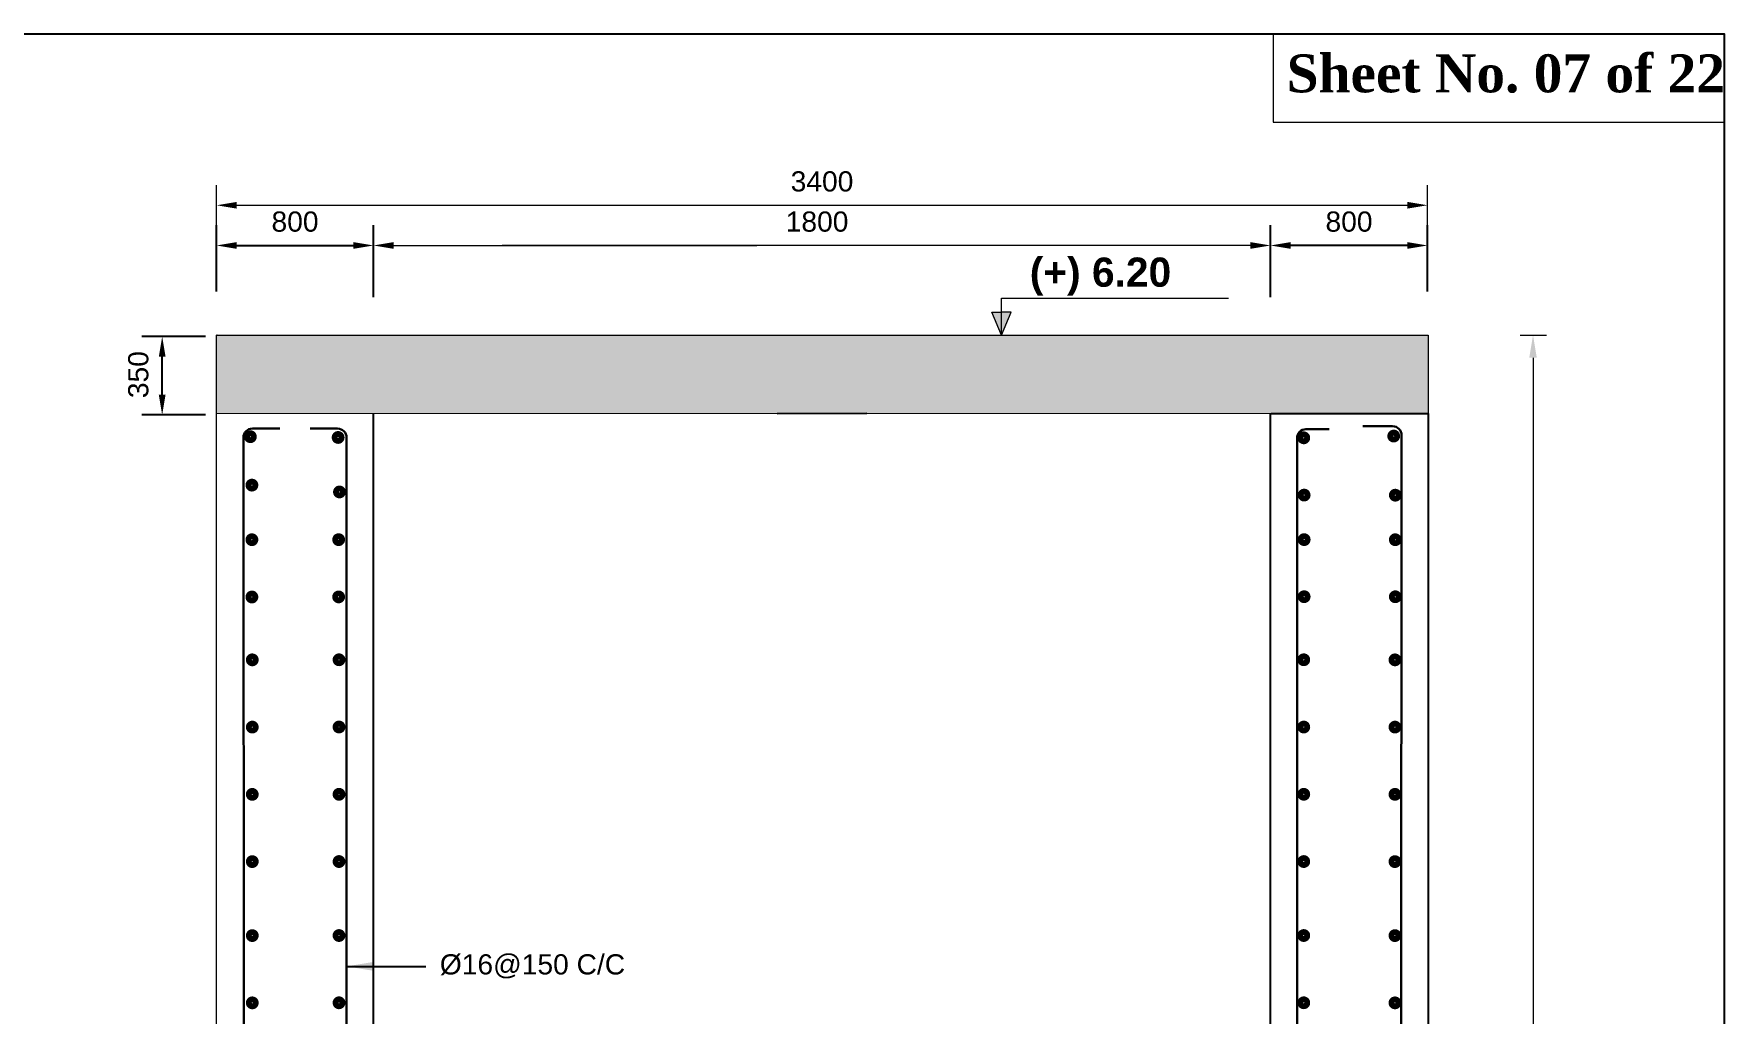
# Model space of a CAD drawing. Extents: x -426260 to 2055400, y -4304674 to -305611.
# Drawn here: x 404608 to 412146, y -1901464 to -1897091 of the extents above; entities that cross this region are included whole.
import ezdxf

# ---------------------------------------------------------------- set-up
doc = ezdxf.new("R2010")
doc.units = 0
doc.header["$LTSCALE"] = 300
doc.header["$MEASUREMENT"] = 0
doc.header["$PDMODE"] = 3
doc.layers.get('DEFPOINTS').update_dxf_attribs({"linetype": 'CONTINUOUS'})
doc.layers.add('Dim', color=7, linetype='CONTINUOUS', lineweight=9)
doc.layers.add('ROD', color=1, linetype='CONTINUOUS', lineweight=30)
doc.layers.add('LINE', color=7, linetype='CONTINUOUS')
doc.layers.add('TXT', color=7, linetype='CONTINUOUS')
doc.styles.add('Arial', font='arial.ttf')
doc.styles.add('DIM', font='isocp3.shx')
doc.dimstyles.new('dim_60', dxfattribs={"dimtxt": 120, "dimasz": 120, "dimexe": 60, "dimexo": 60, "dimgap": 50, "dimtad": 1, "dimdec": 0, "dimzin": 0, "dimdsep": 46, "dimtxsty": 'DIM', "dimcen": 0.09, "dimclrd": 5, "dimclre": 5, "dimclrt": 7, "dimadec": 0, "dimazin": 0, "dimtfac": 1, "dimtdec": 0, "dimtmove": 0, "dimatfit": 3, "dimfxl": 1, "dimtolj": 1, "dimtzin": 0, "dimarcsym": 0})

# ---------------------------------------------------------------- blocks, each defined once
blk = doc.blocks.new('*D543')
at = {"layer": 'DEFPOINTS', "color": 0, "transparency": 16777216}
for p in [(405180.2, -1898440.9), (405433.8, -1898440.9), (405433.8, -1898790.9)]:
    blk.add_point(p, dxfattribs=at)
at = {"layer": 'Dim', "color": 5, "lineweight": -2, "transparency": 16777216}
for p, q in [((405373.8, -1898440.9), (405090.2, -1898440.9)), ((405180.2, -1898700.9), (405180.2, -1898530.9)), ((405373.8, -1898790.9), (405090.2, -1898790.9))]:
    blk.add_line(p, q, dxfattribs=at)
at = {"layer": 'Dim', "color": 5, "transparency": 16777216}
for points in [[(405165.2, -1898530.9), (405195.2, -1898530.9), (405180.2, -1898440.9)], [(405165.2, -1898700.9), (405195.2, -1898700.9), (405180.2, -1898790.9)]]:
    blk.add_solid(points, dxfattribs=at)
at = {"layer": 'Dim', "color": 7, "transparency": 16777216, "insert": (405074.2, -1898611.1), "char_height": 90, "attachment_point": 5, "rotation": 90, "style": 'Arial'}
blk.add_mtext('\\A1;350', dxfattribs=at)
blk = doc.blocks.new('*D544')
at = {"layer": 'DEFPOINTS', "color": 0, "transparency": 16777216}
for p in [(406122.6, -1898035.1), (405422.6, -1898300.6), (406122.6, -1898325.7)]:
    blk.add_point(p, dxfattribs=at)
at = {"layer": 'Dim', "color": 5, "lineweight": -2, "transparency": 16777216}
for p, q in [((405422.6, -1898240.6), (405422.6, -1897945.1)), ((406122.6, -1898265.7), (406122.6, -1897945.1)), ((405512.6, -1898035.1), (406032.6, -1898035.1))]:
    blk.add_line(p, q, dxfattribs=at)
at = {"layer": 'Dim', "color": 5, "transparency": 16777216}
for points in [[(405512.6, -1898020.1), (405512.6, -1898050.1), (405422.6, -1898035.1)], [(406032.6, -1898020.1), (406032.6, -1898050.1), (406122.6, -1898035.1)]]:
    blk.add_solid(points, dxfattribs=at)
at = {"layer": 'Dim', "color": 7, "transparency": 16777216, "insert": (405772.6, -1897929.1), "char_height": 90, "attachment_point": 5, "style": 'Arial'}
blk.add_mtext('\\A1;800', dxfattribs=at)
blk = doc.blocks.new('*D545')
at = {"layer": 'DEFPOINTS', "color": 0, "transparency": 16777216}
for p in [(410122.6, -1898035.1), (410122.6, -1898325.7), (410822.6, -1898300.6)]:
    blk.add_point(p, dxfattribs=at)
at = {"layer": 'Dim', "color": 5, "lineweight": -2, "transparency": 16777216}
for p, q in [((410122.6, -1898265.7), (410122.6, -1897945.1)), ((410822.6, -1898240.6), (410822.6, -1897945.1)), ((410732.6, -1898035.1), (410212.6, -1898035.1))]:
    blk.add_line(p, q, dxfattribs=at)
at = {"layer": 'Dim', "color": 5, "transparency": 16777216}
for points in [[(410212.6, -1898020.1), (410212.6, -1898050.1), (410122.6, -1898035.1)], [(410732.6, -1898020.1), (410732.6, -1898050.1), (410822.6, -1898035.1)]]:
    blk.add_solid(points, dxfattribs=at)
at = {"layer": 'Dim', "color": 7, "transparency": 16777216, "insert": (410472.6, -1897929.1), "char_height": 90, "attachment_point": 5, "style": 'Arial'}
blk.add_mtext('\\A1;800', dxfattribs=at)

msp = doc.modelspace()

# ---------------------------------------------------------------- hatches: boundary and pattern name
at = {"layer": 'Dim', "ltscale": 500}
h = msp.add_hatch(color=8, dxfattribs=at)
h.dxf.hatch_style = 1
h.paths.add_polyline_path([(408966.5, -1898332), (408923, -1898332), (408879.6, -1898332), (408923, -1898435.6)])
at = {"layer": 'Dim'}
h = msp.add_hatch(dxfattribs=at)
h.set_pattern_fill('AR-CONC', color=8, scale=30)
h.set_pattern_definition([(50, (-19088.08, -1921263.58), (215.178055, -18.82564), [22.5, -247.5]), (355, (-19088.08, -1921263.58), (-41.6254, 225.65764), [18, -198]), (100.451444, (-19070.15, -1921265.15), (173.55265, 206.832), [19.12206, -210.34263]), (46.1842, (-19088.08, -1921203.58), (320.1724, -49.65578), [33.75, -371.25]), (96.635635, (-19061.4, -1921207.72), (280.39858, 292.23558), [28.6831, -315.51413]), (351.18416, (-19088.08, -1921203.6), (280.39858, 292.23558), [27, -297]), (21, (-19058.08, -1921218.58), (179.072116, -120.78567), [22.5, -247.5]), (326, (-19058.08, -1921218.58), (72.9946, 217.54501), [18, -198]), (71.451445, (-19043.16, -1921228.65), (252.06671, 96.75935), [19.12206, -210.34263]), (37.5, (-19088.08, -1921263.58), (3.647957, 99.868156), [0, -195.6, 0, -201, 0, -198.75]), (7.5, (-19088.08, -1921263.58), (78.92086, 118.323514), [0, -114.6, 0, -191.1, 0, -75.75]), (327.5, (-19154.98, -1921263.58), (160.146731, -6.766462), [0, -75, 0, -234, 0, -310.5]), (317.5, (-19184.98, -1921263.58), (174.95585, 30.031495), [0, -97.5, 0, -155.4, 0, -220.5])])
h.paths.add_polyline_path([(410825.5, -1898785.1), (410825.5, -1898435.6), (405422.6, -1898435.6), (405422.6, -1898785.5)])

# ---------------------------------------------------------------- linework, layer by layer
at = {"layer": 'Dim', "color": 5}
for p, q in [((405422.6, -1898050.7), (405422.6, -1897765.7)), ((410822.6, -1898050.7), (410822.6, -1897765.7)), ((405512.6, -1897855.7), (410732.6, -1897855.7)), ((406122.6, -1898205.7), (406122.6, -1897945.1)), ((410122.6, -1898205.7), (410122.6, -1897945.1)), ((406212.6, -1898035.1), (407832.6, -1898035.1)), ((410032.6, -1898035.1), (406696.4, -1898035.1))]:
    msp.add_line(p, q, dxfattribs=at)
at = {"layer": 'Dim', "ltscale": 50}
for p, q in [((408923, -1898435.6), (408923, -1898269.9)), ((408923, -1898269.9), (409935, -1898269.9))]:
    msp.add_line(p, q, dxfattribs=at)
at = {"layer": 'Dim'}
for p, q in [((405424.9, -1898435.6), (405422.6, -1898435.6)), ((410823.2, -1898435.6), (410825.5, -1898435.6))]:
    msp.add_line(p, q, dxfattribs=at)
at = {"layer": 'Dim', "color": 5, "ltscale": 500}
for p, q in [((411235.5, -1898435.6), (411353.2, -1898435.6)), ((411293.2, -1898535.6), (411293.2, -1904735.9))]:
    msp.add_line(p, q, dxfattribs=at)
at = {"layer": 'Dim', "ltscale": 500}
for points in [[(408923, -1898435.6), (408879.6, -1898332), (408923, -1898332)], [(408923, -1898435.6), (408966.5, -1898332), (408923, -1898332)]]:
    msp.add_lwpolyline(points, dxfattribs=at)
at = {"layer": 'Dim', "color": 7}
msp.add_lwpolyline([(405422.6, -1898435.6), (410825.5, -1898435.6), (410825.5, -1898785.1), (405422.6, -1898785.5)], close=True, dxfattribs=at)
at = {"layer": 'Dim', "color": 5}
for points in [[(405512.6, -1897840.7), (405512.6, -1897870.7), (405422.6, -1897855.7)], [(410732.6, -1897840.7), (410732.6, -1897870.7), (410822.6, -1897855.7)], [(406212.6, -1898020.1), (406212.6, -1898050.1), (406122.6, -1898035.1)], [(410032.6, -1898020.1), (410032.6, -1898050.1), (410122.6, -1898035.1)]]:
    msp.add_solid(points, dxfattribs=at)
at = {"layer": 'Dim', "color": 5, "ltscale": 500}
msp.add_solid([(411276.5, -1898535.6), (411309.9, -1898535.6), (411293.2, -1898435.6)], dxfattribs=at)
at = {"layer": 'LINE', "lineweight": 15}
msp.add_line((405422.6, -1904835.9), (405422.6, -1898785.6), dxfattribs=at)
at = {"layer": 'LINE'}
for p, q in [((406122.6, -1904835.9), (406122.6, -1898785.6)), ((408322.6, -1898785.1), (407922.6, -1898785.6)), ((410122.6, -1904835.9), (410122.6, -1898785.6)), ((410825.5, -1898785.6), (410125.5, -1898785.6)), ((410825.5, -1898785.1), (410825.5, -1904835.9))]:
    msp.add_line(p, q, dxfattribs=at)
msp.add_lwpolyline([(412145.6, -1911689.3), (391501.4, -1911689.3), (391501.4, -1897090.9), (412145.6, -1897090.9)], close=True, dxfattribs=at)
at = {"layer": 'LINE', "lineweight": 9}
msp.add_lwpolyline([(412145.6, -1897090.9), (410134.1, -1897090.9), (410134.1, -1897485.4), (412145.6, -1897485.4)], close=True, dxfattribs=at)
at = {"layer": 'ROD'}
for p, q in [((405705.4, -1898851.5), (405582.6, -1898851.5)), ((405839.5, -1898852), (405962.4, -1898852)), ((410383.7, -1898854.9), (410280.8, -1898854.9)), ((410667.1, -1898841), (410534.9, -1898841)), ((405542.6, -1898891.5), (405546.9, -1905461)), ((406002.4, -1898892), (406002.4, -1905401)), ((410240.8, -1898894.9), (410240.8, -1905401)), ((410702.8, -1905461), (410707.1, -1898881))]:
    msp.add_line(p, q, dxfattribs=at)
at = {"layer": 'ROD', "const_width": 30.7}
for points in [[(405586, -1898883.7, -1), (405561.1, -1898892.4, -1)], [(410659.5, -1898880.7, 1), (410684.4, -1898889.5, 1)], [(405977.3, -1898887.2, -1), (405952.2, -1898895.5, -1)], [(410258.4, -1898888.8, 1), (410283.4, -1898897.1, 1)], [(405592.9, -1899099.8, -1), (405567.8, -1899108.1, -1)], [(405983.4, -1899130.3, -1), (405958.3, -1899138.6, -1)], [(410260, -1899144.3, 1), (410285, -1899152.6, 1)], [(410260, -1899144.3, 1), (410285, -1899152.6, 1)], [(410666.6, -1899144.6, 1), (410691.6, -1899153, 1)], [(410666.6, -1899144.6, 1), (410691.6, -1899153, 1)], [(405592.9, -1899343.3, -1), (405567.8, -1899351.6, -1)], [(405592.9, -1899343.3, -1), (405567.8, -1899351.6, -1)], [(405979.6, -1899342.9, -1), (405954.6, -1899351.3, -1)], [(405979.6, -1899342.9, -1), (405954.6, -1899351.3, -1)], [(410260, -1899342.9, 1), (410285, -1899351.3, 1)], [(410260, -1899342.9, 1), (410285, -1899351.3, 1)], [(410666.6, -1899343.3, 1), (410691.6, -1899351.6, 1)], [(410666.6, -1899343.3, 1), (410691.6, -1899351.6, 1)], [(405592.9, -1899598.8, -1), (405567.8, -1899607.2, -1)], [(405979.6, -1899598.5, -1), (405954.6, -1899606.8, -1)], [(410260, -1899597.4, 1), (410285, -1899605.8, 1)], [(410666.6, -1899597.8, 1), (410691.6, -1899606.1, 1)], [(405594.5, -1899879.1, -1), (405569.5, -1899887.5, -1)], [(405594.5, -1899879.1, -1), (405569.5, -1899887.5, -1)], [(405981.3, -1899878.8, -1), (405956.2, -1899887.1, -1)], [(405981.3, -1899878.8, -1), (405956.2, -1899887.1, -1)], [(410258.4, -1899878.8, 1), (410283.4, -1899887.1, 1)], [(410258.4, -1899878.8, 1), (410283.4, -1899887.1, 1)], [(410665, -1899879.1, 1), (410690, -1899887.5, 1)], [(410665, -1899879.1, 1), (410690, -1899887.5, 1)], [(405594.5, -1900179.1, -1), (405569.5, -1900187.5, -1)], [(405594.5, -1900179.1, -1), (405569.5, -1900187.5, -1)], [(405981.3, -1900178.8, -1), (405956.2, -1900187.1, -1)], [(405981.3, -1900178.8, -1), (405956.2, -1900187.1, -1)], [(410258.4, -1900178.8, 1), (410283.4, -1900187.1, 1)], [(410258.4, -1900178.8, 1), (410283.4, -1900187.1, 1)], [(410665, -1900179.1, 1), (410690, -1900187.5, 1)], [(410665, -1900179.1, 1), (410690, -1900187.5, 1)], [(405594.5, -1900479.1, -1), (405569.5, -1900487.5, -1)], [(405594.5, -1900479.1, -1), (405569.5, -1900487.5, -1)], [(405981.3, -1900478.8, -1), (405956.2, -1900487.1, -1)], [(405981.3, -1900478.8, -1), (405956.2, -1900487.1, -1)], [(410258.4, -1900478.8, 1), (410283.4, -1900487.1, 1)], [(410258.4, -1900478.8, 1), (410283.4, -1900487.1, 1)], [(410665, -1900479.1, 1), (410690, -1900487.5, 1)], [(410665, -1900479.1, 1), (410690, -1900487.5, 1)], [(405594.5, -1900779.1, -1), (405569.5, -1900787.5, -1)], [(405594.5, -1900779.1, -1), (405569.5, -1900787.5, -1)], [(405981.3, -1900778.8, -1), (405956.2, -1900787.1, -1)], [(405981.3, -1900778.8, -1), (405956.2, -1900787.1, -1)], [(410258.4, -1900778.8, 1), (410283.4, -1900787.1, 1)], [(410258.4, -1900778.8, 1), (410283.4, -1900787.1, 1)], [(410665, -1900779.1, 1), (410690, -1900787.5, 1)], [(410665, -1900779.1, 1), (410690, -1900787.5, 1)], [(405594.5, -1901109.1, -1), (405569.5, -1901117.5, -1)], [(405594.5, -1901109.1, -1), (405569.5, -1901117.5, -1)], [(405981.3, -1901108.8, -1), (405956.2, -1901117.1, -1)], [(405981.3, -1901108.8, -1), (405956.2, -1901117.1, -1)], [(410258.4, -1901108.8, 1), (410283.4, -1901117.1, 1)], [(410258.4, -1901108.8, 1), (410283.4, -1901117.1, 1)], [(410665, -1901109.1, 1), (410690, -1901117.5, 1)], [(410665, -1901109.1, 1), (410690, -1901117.5, 1)], [(405594.5, -1901409.1, -1), (405569.5, -1901417.5, -1)], [(405981.3, -1901408.8, -1), (405956.2, -1901417.1, -1)], [(410258.4, -1901408.8, 1), (410283.4, -1901417.1, 1)], [(410665, -1901409.1, 1), (410690, -1901417.5, 1)]]:
    msp.add_lwpolyline(points, format="xyb", close=True, dxfattribs=at)
at = {"layer": 'ROD'}
for centre, start, end in [((405582.6, -1898891.5), 90, 180.03851), ((405962.4, -1898892), 0, 90), ((410280.8, -1898894.9), 90, 180), ((410667.1, -1898881), 359.96149, 90)]:
    msp.add_arc(centre, 40, start, end, dxfattribs=at)

# ---------------------------------------------------------------- texts
at = {"layer": 'Dim', "color": 7, "char_height": 90, "attachment_point": 5, "style": 'Arial'}
for s, insert in [('\\A1;3400', (408122.6, -1897749.7)), ('\\A1;1800', (408100.5, -1897929.1))]:
    msp.add_mtext(s, dxfattribs=dict(at, insert=insert))
at = {"layer": 'Dim', "insert": (409364.4, -1898173.6), "char_height": 130, "width": 2658.022, "attachment_point": 5, "style": 'Arial'}
msp.add_mtext('{\\fArial|b1|i0|c0|p34;(+) 6.20}', dxfattribs=at)
at = {"layer": 'LINE', "color": 7, "lineweight": 9, "insert": (410194.7, -1897182.6), "char_height": 169.409, "width": 6085.099, "attachment_point": 1}
msp.add_mtext('{\\fTimes New Roman|b1|i0|c0|p18;Sheet No. 07 of 22}', dxfattribs=at)
at = {"layer": 'TXT', "color": 0, "insert": (406418.3, -1901250.6), "char_height": 90, "width": 1253.211, "attachment_point": 4, "style": 'Arial'}
msp.add_mtext('%%C16@150 C/C', dxfattribs=at)

# ---------------------------------------------------------------- dimensions: what is measured, and where the dimension line sits
at = {"layer": 'Dim'}
dim = msp.add_linear_dim(base=(406122.6, -1898035.1), p1=(405422.6, -1898300.6), p2=(406122.6, -1898325.7), text='800', dimstyle='dim_60', override={"dimtxt": 90, "dimasz": 90, "dimexe": 90, "dimgap": 60, "dimtxsty": 'Arial'}, dxfattribs=at)
dim.commit()
dim.dimension.update_dxf_attribs({"geometry": '*D544', "text_midpoint": (405772.6, -1897929.1)})
dim = msp.add_linear_dim(base=(410122.6, -1898035.1), p1=(410822.6, -1898300.6), p2=(410122.6, -1898325.7), angle=180, text='800', dimstyle='dim_60', override={"dimtxt": 90, "dimasz": 90, "dimexe": 90, "dimgap": 60, "dimtxsty": 'Arial'}, dxfattribs=at)
dim.commit()
dim.dimension.update_dxf_attribs({"geometry": '*D545', "text_midpoint": (410472.6, -1897929.1)})
dim = msp.add_linear_dim(base=(405180.2, -1898440.9), p1=(405433.8, -1898790.9), p2=(405433.8, -1898440.9), angle=90, dimstyle='dim_60', override={"dimtxt": 90, "dimasz": 90, "dimexe": 90, "dimgap": 60, "dimtxsty": 'Arial'}, dxfattribs=at)
dim.commit()
dim.dimension.update_dxf_attribs({"geometry": '*D543', "text_midpoint": (405180.2, -1898611.1), "dimtype": 160})

# ---------------------------------------------------------------- leaders
at = {"layer": 'LINE'}
msp.add_leader([(406002.2, -1901250.6), (406355.3, -1901250.6)], dimstyle='dim_60', dxfattribs=at)

doc.saveas('drawing.dxf')
